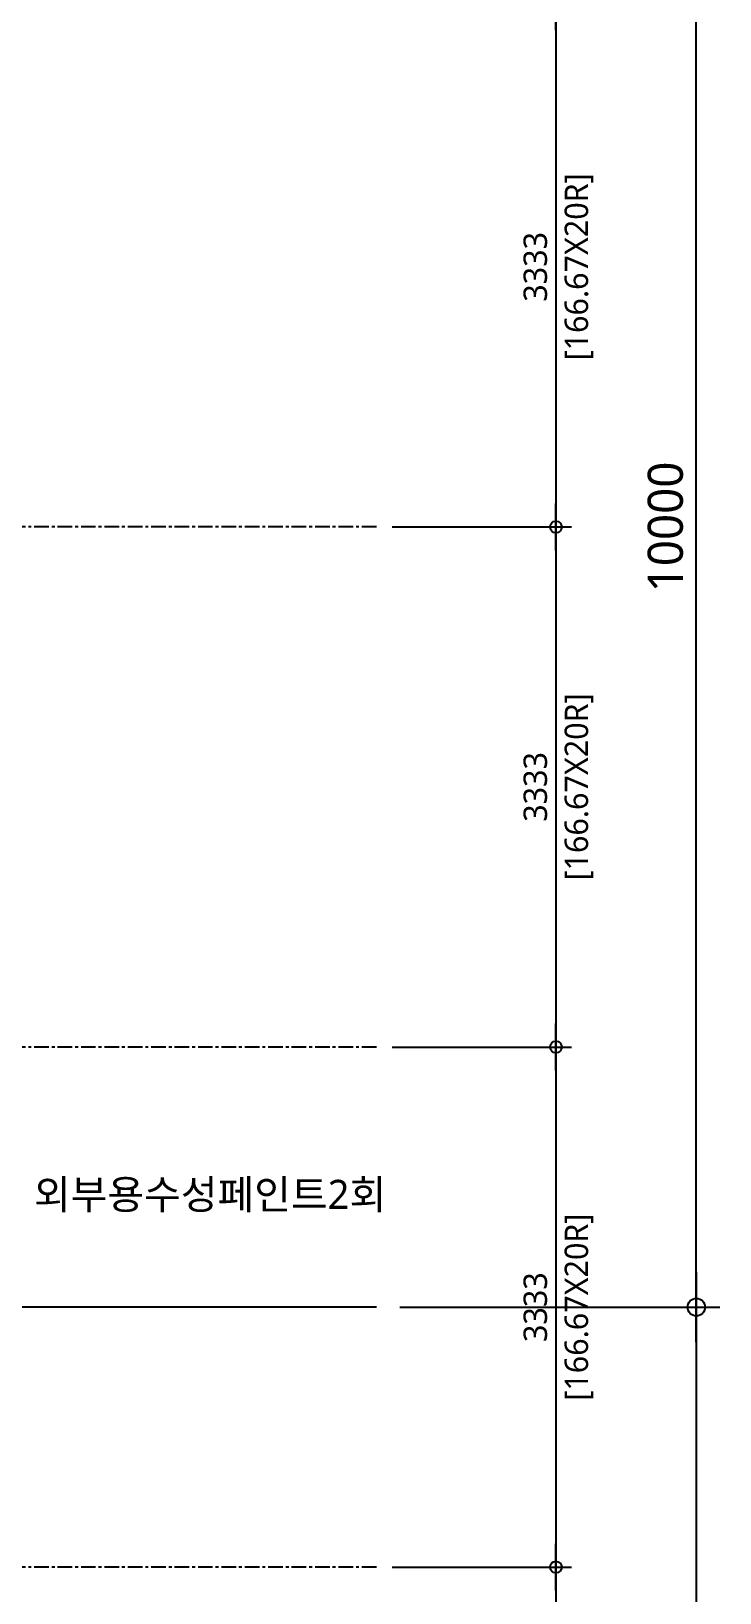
# Model space of a CAD drawing. Header units: millimetres. Extents: x -65167 to 413267, y -17142 to 66587.
# Drawn here: x 408855 to 413267, y 23119 to 33127 of the extents above; entities that cross this region are included whole.
import ezdxf
from ezdxf.enums import TextEntityAlignment as Align

# ---------------------------------------------------------------- set-up
doc = ezdxf.new("R2010")
doc.units = ezdxf.units.MM
doc.header["$LTSCALE"] = 75
doc.header["$MEASUREMENT"] = 0
doc.header["$PDSIZE"] = -10
doc.linetypes.add('CEN', pattern=[62, 60, -1, 0, -1])
doc.linetypes.add('CENTER', pattern=[2, 1.25, -0.25, 0.25, -0.25])
doc.layers.get('0').update_dxf_attribs({"linetype": 'CONTINUOUS'})
doc.layers.get('Defpoints').update_dxf_attribs({"color": 171, "linetype": 'CONTINUOUS'})
for name, color, linetype in [('CEN', 1, 'CEN'), ('CEN(ST)', 1, 'CENTER'), ('NDIM', 7, 'CONTINUOUS'), ('TEXT(노트)', 7, 'CONTINUOUS')]:
    doc.layers.add(name, color=color, linetype=linetype)
doc.styles.add('CGS', font='cgse', dxfattribs={"bigfont": 'cgs'})
doc.styles.add('나눔바른고딕', font='NanumBarunGothic.ttf')
doc.dimstyles.new('NDIM 1200', dxfattribs={"dimscale": 75, "dimtxt": 3, "dimasz": 1, "dimexe": 2, "dimexo": 2, "dimgap": 1, "dimtad": 1, "dimdec": 0, "dimdsep": 46, "dimtxsty": 'CGS', "dimblk": 'DOT0', "dimcen": 1, "dimdle": 8, "dimclrd": 256, "dimclre": 256, "dimclrt": 256, "dimadec": 0, "dimazin": 0, "dimtfac": 1, "dimtdec": 0, "dimtix": 1, "dimtmove": 2, "dimatfit": 3, "dimldrblk": 'DOT0', "dimfxl": 1, "dimtolj": 1, "dimtzin": 0, "dimlwd": -1, "dimlwe": -1, "dimarcsym": 0})

# ---------------------------------------------------------------- blocks, each defined once
blk = doc.blocks.new('DOT0')
blk.add_line((-3, 0), (3, 0))
at = {"color": 6}
blk.add_circle((0, 0), 0.75, dxfattribs=at)
blk = doc.blocks.new('*D1395')
at = {"layer": 'Defpoints', "color": 0, "ltscale": 0.4, "transparency": 16777216}
for p in [(411067, 34950), (413117, 34950), (411067, 24950)]:
    blk.add_point(p, dxfattribs=at)
at = {"layer": 'NDIM', "ltscale": 0.4, "transparency": 16777216}
for p, q in [((411217, 34950), (413267, 34950)), ((413117, 25025), (413117, 34875)), ((411217, 24950), (413267, 24950))]:
    blk.add_line(p, q, dxfattribs=at)
at = {"layer": 'NDIM', "ltscale": 0.4, "transparency": 16777216, "xscale": 75, "yscale": 75, "zscale": 75}
for p, rotation in [((413117, 34950), 90), ((413117, 24950), 270)]:
    blk.add_blockref('DOT0', p, dxfattribs=dict(at, rotation=rotation))
at = {"layer": 'NDIM', "ltscale": 0.4, "transparency": 16777216, "insert": (412920, 29950), "char_height": 225, "attachment_point": 5, "rotation": 90, "style": '나눔바른고딕'}
blk.add_mtext('\\A1;10000', dxfattribs=at)
blk = doc.blocks.new('*D1396')
at = {"layer": 'Defpoints', "color": 0, "ltscale": 0.4, "transparency": 16777216}
for p in [(411067, 24950), (411067, 14950), (413117, 14950)]:
    blk.add_point(p, dxfattribs=at)
at = {"layer": 'NDIM', "ltscale": 0.4, "transparency": 16777216}
for p, q in [((411217, 24950), (413267, 24950)), ((413117, 24875), (413117, 15025)), ((411217, 14950), (413267, 14950))]:
    blk.add_line(p, q, dxfattribs=at)
at = {"layer": 'NDIM', "ltscale": 0.4, "transparency": 16777216, "xscale": 75, "yscale": 75, "zscale": 75}
for p, rotation in [((413117, 24950), 90), ((413117, 14950), 270)]:
    blk.add_blockref('DOT0', p, dxfattribs=dict(at, rotation=rotation))
at = {"layer": 'NDIM', "ltscale": 0.4, "transparency": 16777216, "insert": (412920, 19950), "char_height": 225, "attachment_point": 5, "rotation": 90, "style": '나눔바른고딕'}
blk.add_mtext('\\A1;10000', dxfattribs=at)
blk = doc.blocks.new('*D1524')
at = {"layer": 'Defpoints', "color": 0, "ltscale": 0.4, "transparency": 16777216}
for p in [(411067, 23284), (411067, 19950), (412217, 19950)]:
    blk.add_point(p, dxfattribs=at)
at = {"layer": 'NDIM', "ltscale": 0.4, "transparency": 16777216}
for p, q in [((411167, 23284), (412317, 23284)), ((412217, 23234), (412217, 20000)), ((411167, 19950), (412317, 19950))]:
    blk.add_line(p, q, dxfattribs=at)
at = {"layer": 'NDIM', "ltscale": 0.4, "transparency": 16777216, "xscale": 50, "yscale": 50, "zscale": 50}
for p, rotation in [((412217, 23284), 90), ((412217, 19950), 270)]:
    blk.add_blockref('DOT0', p, dxfattribs=dict(at, rotation=rotation))
at = {"layer": 'NDIM', "ltscale": 0.4, "transparency": 16777216, "char_height": 150, "attachment_point": 5, "rotation": 90, "style": '나눔바른고딕'}
for s, insert in [('\\A1;[166.67X20R]', (412365, 21617)), ('\\A1;3333', (412086, 21617))]:
    blk.add_mtext(s, dxfattribs=dict(at, insert=insert))
blk = doc.blocks.new('*D1525')
at = {"layer": 'Defpoints', "color": 0, "ltscale": 0.4, "transparency": 16777216}
for p in [(411067, 26617), (411067, 23284), (412217, 23284)]:
    blk.add_point(p, dxfattribs=at)
at = {"layer": 'NDIM', "ltscale": 0.4, "transparency": 16777216}
for p, q in [((411167, 26617), (412317, 26617)), ((412217, 26567), (412217, 23334)), ((411167, 23284), (412317, 23284))]:
    blk.add_line(p, q, dxfattribs=at)
at = {"layer": 'NDIM', "ltscale": 0.4, "transparency": 16777216, "xscale": 50, "yscale": 50, "zscale": 50}
for p, rotation in [((412217, 26617), 90), ((412217, 23284), 270)]:
    blk.add_blockref('DOT0', p, dxfattribs=dict(at, rotation=rotation))
at = {"layer": 'NDIM', "ltscale": 0.4, "transparency": 16777216, "char_height": 150, "attachment_point": 5, "rotation": 90, "style": '나눔바른고딕'}
for s, insert in [('\\A1;[166.67X20R]', (412365, 24950)), ('\\A1;3333', (412086, 24950))]:
    blk.add_mtext(s, dxfattribs=dict(at, insert=insert))
blk = doc.blocks.new('*D1526')
at = {"layer": 'Defpoints', "color": 0, "ltscale": 0.4, "transparency": 16777216}
for p in [(411067, 29950), (411067, 26617), (412217, 26617)]:
    blk.add_point(p, dxfattribs=at)
at = {"layer": 'NDIM', "ltscale": 0.4, "transparency": 16777216}
for p, q in [((411167, 29950), (412317, 29950)), ((412217, 29900), (412217, 26667)), ((411167, 26617), (412317, 26617))]:
    blk.add_line(p, q, dxfattribs=at)
at = {"layer": 'NDIM', "ltscale": 0.4, "transparency": 16777216, "xscale": 50, "yscale": 50, "zscale": 50}
for p, rotation in [((412217, 29950), 90), ((412217, 26617), 270)]:
    blk.add_blockref('DOT0', p, dxfattribs=dict(at, rotation=rotation))
at = {"layer": 'NDIM', "ltscale": 0.4, "transparency": 16777216, "char_height": 150, "attachment_point": 5, "rotation": 90, "style": '나눔바른고딕'}
for s, insert in [('\\A1;[166.67X20R]', (412365, 28284)), ('\\A1;3333', (412086, 28284))]:
    blk.add_mtext(s, dxfattribs=dict(at, insert=insert))
blk = doc.blocks.new('*D1527')
at = {"layer": 'Defpoints', "color": 0, "ltscale": 0.4, "transparency": 16777216}
for p in [(411067, 33284), (411067, 29950), (412217, 29950)]:
    blk.add_point(p, dxfattribs=at)
at = {"layer": 'NDIM', "ltscale": 0.4, "transparency": 16777216}
for p, q in [((411167, 33284), (412317, 33284)), ((412217, 33234), (412217, 30000)), ((411167, 29950), (412317, 29950))]:
    blk.add_line(p, q, dxfattribs=at)
at = {"layer": 'NDIM', "ltscale": 0.4, "transparency": 16777216, "xscale": 50, "yscale": 50, "zscale": 50}
for p, rotation in [((412217, 33284), 90), ((412217, 29950), 270)]:
    blk.add_blockref('DOT0', p, dxfattribs=dict(at, rotation=rotation))
at = {"layer": 'NDIM', "ltscale": 0.4, "transparency": 16777216, "char_height": 150, "attachment_point": 5, "rotation": 90, "style": '나눔바른고딕'}
for s, insert in [('\\A1;[166.67X20R]', (412365, 31617)), ('\\A1;3333', (412086, 31617))]:
    blk.add_mtext(s, dxfattribs=dict(at, insert=insert))

msp = doc.modelspace()

# ---------------------------------------------------------------- linework, layer by layer
at = {"layer": 'CEN', "ltscale": 10000}
msp.add_line((411067.4, 24950.3), (386941.9, 24950.3), dxfattribs=at)
at = {"layer": 'CEN(ST)'}
for p, q in [((411067.4, 29950.3), (404150.5, 29950.3)), ((411067.4, 26617), (404150.5, 26617)), ((411067.4, 23283.6), (404150.5, 23283.6))]:
    msp.add_line(p, q, dxfattribs=at)

# ---------------------------------------------------------------- texts
at = {"layer": 'TEXT(노트)', "style": '나눔바른고딕'}
msp.add_text('외부용수성페인트2회', height=187.5, dxfattribs=at).set_placement((408872.1, 25672.2), align=Align.MIDDLE_LEFT)

# ---------------------------------------------------------------- dimensions: what is measured, and where the dimension line sits
at = {"layer": 'NDIM', "ltscale": 0.4}
for base, p2, angle, picture, middle in [((413117.4, 34950.3), (411067.4, 34950.3), 90, '*D1395', (412920.3, 29950.3)), ((413117.4, 14950.3), (411067.4, 14950.3), 270, '*D1396', (412920.3, 19950.3))]:
    dim = msp.add_linear_dim(base=base, p1=(411067.4, 24950.3), p2=p2, angle=angle, dimstyle='NDIM 1200', override={"dimtxsty": '나눔바른고딕'}, dxfattribs=at)
    dim.commit()
    dim.dimension.update_dxf_attribs({"geometry": picture, "text_midpoint": middle})
for base, p1, p2, picture, middle in [((412217.4, 29950.3), (411067.4, 33283.6), (411067.4, 29950.3), '*D1527', (412217.4, 31616.9)), ((412217.4, 26617), (411067.4, 29950.3), (411067.4, 26617), '*D1526', (412217.4, 28283.6)), ((412217.4, 23283.6), (411067.4, 26616.9), (411067.4, 23283.6), '*D1525', (412217.4, 24950.2)), ((412217.4, 19950.3), (411067.4, 23283.6), (411067.4, 19950.3), '*D1524', (412217.4, 21616.9))]:
    dim = msp.add_linear_dim(base=base, p1=p1, p2=p2, angle=270, text='<>\\X[166.67X20R]', dimstyle='NDIM 1200', override={"dimscale": 50, "dimtxsty": '나눔바른고딕'}, dxfattribs=at)
    dim.commit()
    dim.dimension.update_dxf_attribs({"geometry": picture, "text_midpoint": middle})

doc.saveas('drawing.dxf')
